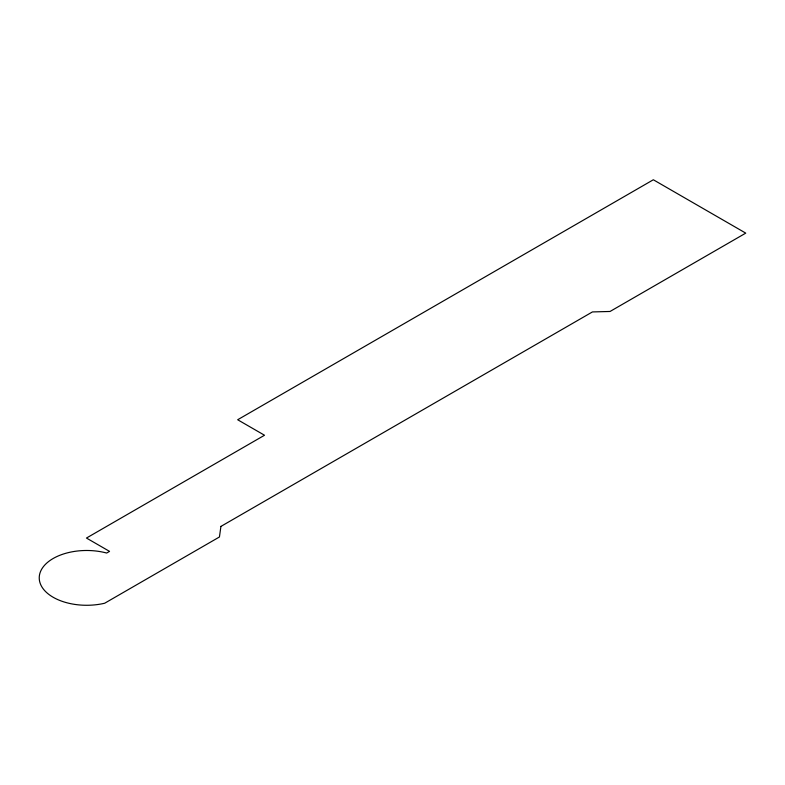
<?xml version="1.0" encoding="UTF-8"?>
<svg xmlns="http://www.w3.org/2000/svg" width="785" height="785" viewBox="0 0 785 785"><rect width="100%" height="100%" fill="white"/><g stroke="black" fill="none" stroke-linecap="round" stroke-linejoin="round"><path stroke-width="1.18" d="M220.919 526.411L219.437 536.979L104.68 603.233A47.453 27.396 0 0 1 39.25 577.26A47.453 27.396 0 0 1 106.672 553.033L109.537 551.374L86.458 538.049L264.516 435.243L237.669 419.749L653.336 179.765L745.75 233.125L610.043 311.468L592.43 311.93L220.919 526.411"/></g></svg>
